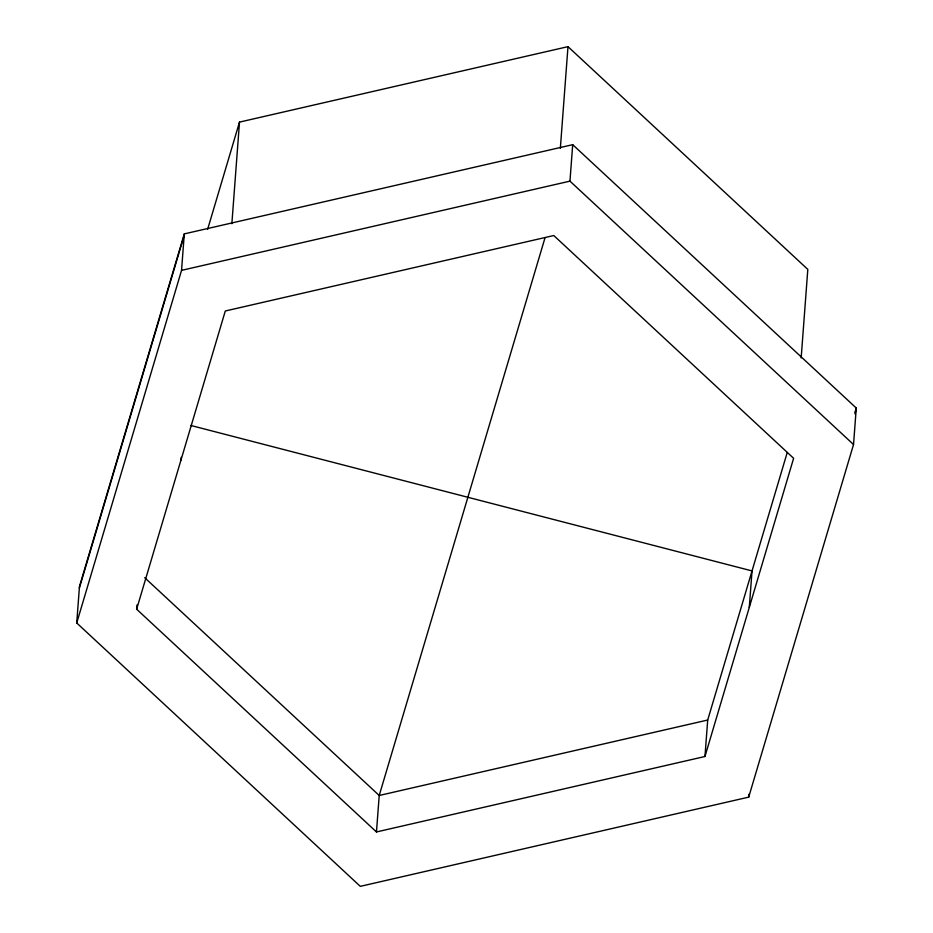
<?xml version="1.0" encoding="UTF-8"?>
<svg xmlns="http://www.w3.org/2000/svg" width="933" height="933" viewBox="0 0 933 933"><rect width="100%" height="100%" fill="white"/><g stroke="black" fill="none" stroke-linecap="round" stroke-linejoin="round"><path stroke-width="1.4" d="M76.728 622.964L79.468 586.495L184.291 233.891L572.699 144.673L856.272 408.048L853.532 444.528L748.709 797.132L360.301 886.35L76.728 622.964L181.55 270.36L184.291 233.891M136.638 609.202L225.296 310.992L553.782 235.536L793.621 458.29L704.963 756.5L376.466 831.956L136.638 609.202L136.953 604.992M180.967 460.097L181.177 457.298M231.862 223.722L239.501 122.106L567.987 46.65L807.815 269.404L801.167 357.945M376.466 831.956L379.218 795.487L544.93 238.078M560.348 148.265L567.987 46.65M853.532 444.528L569.958 181.142L572.699 144.673M704.963 756.5L707.704 720.031L787.242 452.47M749.292 607.395L752.033 570.926L190.74 425.448M748.709 797.132L748.919 794.216M79.352 588.082L184.174 235.478M207.604 229.413L239.501 122.106M855.036 412.234L856.272 408.048M854.908 413.82L855.748 411.033M181.55 270.36L569.958 181.142M707.704 720.031L379.218 795.487L144.708 577.69"/></g></svg>
